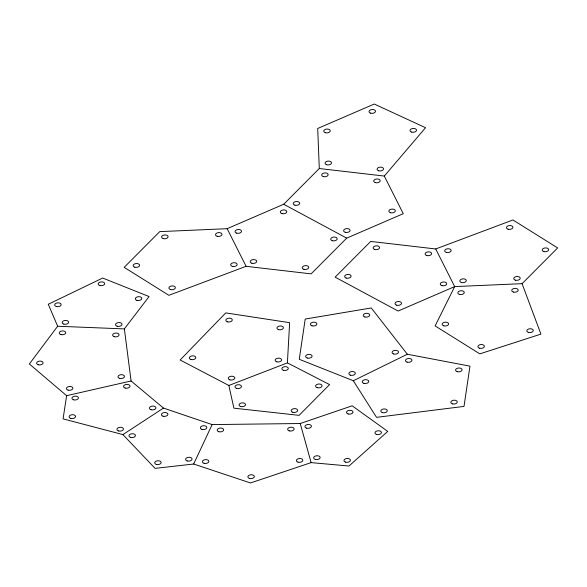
<?xml version="1.0" encoding="UTF-8"?>
<svg xmlns="http://www.w3.org/2000/svg" width="587" height="587" viewBox="0 0 587 587"><rect width="100%" height="100%" fill="white"/><g stroke="black" fill="none" stroke-linecap="round" stroke-linejoin="round"><path stroke-width="0.88" d="M287.403 362.883L289.64 322.674L225.731 312.9L180.136 360L228.849 385.476L287.403 362.883L329.586 384.588L299.084 415.347L233.905 408.163L228.849 385.476M66.624 395.682L63.08 418.869L122.896 434.593L155.071 468.36L193.666 464.031L250.502 482.962L311.125 462.615L348.979 466.027L387.743 431.401L352.171 405.815L300.228 423.521L212.134 424.584L163.487 408.082L131.084 380.978L124.363 328.903L149.091 296.552L102.681 278.04L48.281 304.249L57.658 326.247L29.35 363.977L66.624 395.682L131.084 380.978M193.666 464.031L212.134 424.584M384.309 176.063L425.553 127.709L374.279 104.038L317.706 128.48L319.291 168.52L283.712 204.254L227.147 228.688L159.752 231.623L124.18 267.349L168.865 295.312L246.1 266.315L311.117 273.865L346.69 238.131L403.262 213.697L384.309 176.063L319.291 168.52M522.078 283.668L557.65 247.934L512.957 219.971L435.73 248.969L370.713 241.426L335.133 277.152L398.111 311.037L454.676 286.595L522.078 283.668L540.921 334.12L479.806 353.866L435.114 325.902L454.676 286.595L435.73 248.969M122.896 434.593L163.487 408.082M353.323 380.743L407.334 354.24L469.967 366.156L464.009 406.402L376.524 417.342L353.323 380.743L299.26 359.295L305.218 319.049L371.255 307.962L407.334 354.24M57.658 326.247L124.363 328.903M283.712 204.254L346.69 238.131M227.147 228.688L246.1 266.315M300.228 423.521L311.125 462.615M240.685 406.542A3.243 1.922 -4.1 0 0 245.513 404.619A3.243 1.922 -4.1 0 0 240.633 403.203A3.243 1.922 -4.1 0 0 240.685 406.542M292.832 412.287A3.243 1.922 -4.1 0 0 297.66 410.364A3.243 1.922 -4.1 0 0 292.781 408.948A3.243 1.922 -4.1 0 0 292.832 412.287M317.229 387.684A3.243 1.922 -4.1 0 0 322.058 385.762A3.243 1.922 -4.1 0 0 317.178 384.346A3.243 1.922 -4.1 0 0 317.229 387.684M283.484 370.316A3.243 1.922 -4.1 0 0 288.312 368.401A3.243 1.922 -4.1 0 0 283.433 366.985A3.243 1.922 -4.1 0 0 283.484 370.316M236.642 388.389A3.243 1.922 -4.1 0 0 241.47 386.466A3.243 1.922 -4.1 0 0 236.59 385.05A3.243 1.922 -4.1 0 0 236.642 388.389M227.463 321.83A3.243 1.922 -4.1 0 0 232.291 319.915A3.243 1.922 -4.1 0 0 227.411 318.499A3.243 1.922 -4.1 0 0 227.463 321.83M190.988 359.508A3.243 1.922 -4.1 0 0 195.816 357.593A3.243 1.922 -4.1 0 0 190.936 356.177A3.243 1.922 -4.1 0 0 190.988 359.508M229.957 379.884A3.243 1.922 -4.1 0 0 234.785 377.969A3.243 1.922 -4.1 0 0 229.906 376.553A3.243 1.922 -4.1 0 0 229.957 379.884M276.8 361.819A3.243 1.922 -4.1 0 0 281.628 359.897A3.243 1.922 -4.1 0 0 276.748 358.481A3.243 1.922 -4.1 0 0 276.8 361.819M278.59 329.652A3.243 1.922 -4.1 0 0 283.418 327.729A3.243 1.922 -4.1 0 0 278.539 326.313A3.243 1.922 -4.1 0 0 278.59 329.652M136.962 300.353A3.243 1.922 -4.1 0 0 141.79 298.431A3.243 1.922 -4.1 0 0 136.91 297.022A3.243 1.922 -4.1 0 0 136.962 300.353M99.834 285.539A3.243 1.922 -4.1 0 0 104.662 283.624A3.243 1.922 -4.1 0 0 99.783 282.208A3.243 1.922 -4.1 0 0 99.834 285.539M56.315 306.509A3.243 1.922 -4.1 0 0 61.143 304.587A3.243 1.922 -4.1 0 0 56.264 303.178A3.243 1.922 -4.1 0 0 56.315 306.509M63.814 324.112A3.243 1.922 -4.1 0 0 68.642 322.19A3.243 1.922 -4.1 0 0 63.763 320.773A3.243 1.922 -4.1 0 0 63.814 324.112M117.18 326.233A3.243 1.922 -4.1 0 0 122.008 324.317A3.243 1.922 -4.1 0 0 117.129 322.901A3.243 1.922 -4.1 0 0 117.18 326.233M315.322 459.423A3.243 1.922 -4.1 0 0 320.15 457.5A3.243 1.922 -4.1 0 0 315.27 456.084A3.243 1.922 -4.1 0 0 315.322 459.423M345.604 462.145A3.243 1.922 -4.1 0 0 350.424 460.23A3.243 1.922 -4.1 0 0 345.552 458.814A3.243 1.922 -4.1 0 0 345.604 462.145M376.612 434.446A3.243 1.922 -4.1 0 0 381.44 432.531A3.243 1.922 -4.1 0 0 376.561 431.115A3.243 1.922 -4.1 0 0 376.612 434.446M348.157 413.974A3.243 1.922 -4.1 0 0 352.978 412.059A3.243 1.922 -4.1 0 0 348.106 410.643A3.243 1.922 -4.1 0 0 348.157 413.974M306.605 428.143A3.243 1.922 -4.1 0 0 311.426 426.228A3.243 1.922 -4.1 0 0 306.546 424.812A3.243 1.922 -4.1 0 0 306.605 428.143M114.26 336.703A3.243 1.922 -4.1 0 0 119.088 334.788A3.243 1.922 -4.1 0 0 114.208 333.372A3.243 1.922 -4.1 0 0 114.26 336.703M60.901 334.583A3.243 1.922 -4.1 0 0 65.722 332.66A3.243 1.922 -4.1 0 0 60.843 331.251A3.243 1.922 -4.1 0 0 60.901 334.583M38.25 364.762A3.243 1.922 -4.1 0 0 43.078 362.847A3.243 1.922 -4.1 0 0 38.199 361.431A3.243 1.922 -4.1 0 0 38.25 364.762M68.07 390.128A3.243 1.922 -4.1 0 0 72.898 388.212A3.243 1.922 -4.1 0 0 68.019 386.796A3.243 1.922 -4.1 0 0 68.07 390.128M119.638 378.366A3.243 1.922 -4.1 0 0 124.466 376.443A3.243 1.922 -4.1 0 0 119.587 375.034A3.243 1.922 -4.1 0 0 119.638 378.366M218.819 431.724A3.243 1.922 -4.1 0 0 223.647 429.809A3.243 1.922 -4.1 0 0 218.768 428.393A3.243 1.922 -4.1 0 0 218.819 431.724M204.049 463.282A3.243 1.922 -4.1 0 0 208.869 461.367A3.243 1.922 -4.1 0 0 203.997 459.951A3.243 1.922 -4.1 0 0 204.049 463.282M249.519 478.427A3.243 1.922 -4.1 0 0 254.347 476.505A3.243 1.922 -4.1 0 0 249.468 475.096A3.243 1.922 -4.1 0 0 249.519 478.427M298.02 462.152A3.243 1.922 -4.1 0 0 302.841 460.237A3.243 1.922 -4.1 0 0 297.961 458.821A3.243 1.922 -4.1 0 0 298.02 462.152M289.296 430.88A3.243 1.922 -4.1 0 0 294.124 428.958A3.243 1.922 -4.1 0 0 289.244 427.541A3.243 1.922 -4.1 0 0 289.296 430.88M125.163 388.058A3.243 1.922 -4.1 0 0 129.991 386.143A3.243 1.922 -4.1 0 0 125.112 384.727A3.243 1.922 -4.1 0 0 125.163 388.058M73.595 399.828A3.243 1.922 -4.1 0 0 78.423 397.905A3.243 1.922 -4.1 0 0 73.544 396.489A3.243 1.922 -4.1 0 0 73.595 399.828M70.763 418.377A3.243 1.922 -4.1 0 0 75.591 416.454A3.243 1.922 -4.1 0 0 70.711 415.038A3.243 1.922 -4.1 0 0 70.763 418.377M118.611 430.953A3.243 1.922 -4.1 0 0 123.439 429.031A3.243 1.922 -4.1 0 0 118.559 427.615A3.243 1.922 -4.1 0 0 118.611 430.953M151.086 409.748A3.243 1.922 -4.1 0 0 155.915 407.826A3.243 1.922 -4.1 0 0 151.035 406.409A3.243 1.922 -4.1 0 0 151.086 409.748M163.091 416.205A3.243 1.922 -4.1 0 0 167.919 414.283A3.243 1.922 -4.1 0 0 163.039 412.866A3.243 1.922 -4.1 0 0 163.091 416.205M130.615 437.41A3.243 1.922 -4.1 0 0 135.443 435.488A3.243 1.922 -4.1 0 0 130.563 434.072A3.243 1.922 -4.1 0 0 130.615 437.41M156.355 464.42A3.243 1.922 -4.1 0 0 161.176 462.505A3.243 1.922 -4.1 0 0 156.303 461.089A3.243 1.922 -4.1 0 0 156.355 464.42M187.231 460.964A3.243 1.922 -4.1 0 0 192.059 459.041A3.243 1.922 -4.1 0 0 187.18 457.625A3.243 1.922 -4.1 0 0 187.231 460.964M202.001 429.405A3.243 1.922 -4.1 0 0 206.829 427.483A3.243 1.922 -4.1 0 0 201.95 426.067A3.243 1.922 -4.1 0 0 202.001 429.405M390.509 212.736A3.243 1.922 -4.1 0 0 395.33 210.814A3.243 1.922 -4.1 0 0 390.458 209.398A3.243 1.922 -4.1 0 0 390.509 212.736M375.35 182.63A3.243 1.922 -4.1 0 0 380.171 180.715A3.243 1.922 -4.1 0 0 375.298 179.299A3.243 1.922 -4.1 0 0 375.35 182.63M323.334 176.592A3.243 1.922 -4.1 0 0 328.155 174.677A3.243 1.922 -4.1 0 0 323.276 173.26A3.243 1.922 -4.1 0 0 323.334 176.592M294.872 205.179A3.243 1.922 -4.1 0 0 299.7 203.256A3.243 1.922 -4.1 0 0 294.821 201.847A3.243 1.922 -4.1 0 0 294.872 205.179M345.251 232.283A3.243 1.922 -4.1 0 0 350.079 230.368A3.243 1.922 -4.1 0 0 345.2 228.952A3.243 1.922 -4.1 0 0 345.251 232.283M411.692 132.112A3.243 1.922 -4.1 0 0 416.521 130.189A3.243 1.922 -4.1 0 0 411.641 128.773A3.243 1.922 -4.1 0 0 411.692 132.112M370.676 113.174A3.243 1.922 -4.1 0 0 375.504 111.259A3.243 1.922 -4.1 0 0 370.624 109.842A3.243 1.922 -4.1 0 0 370.676 113.174M325.418 132.728A3.243 1.922 -4.1 0 0 330.246 130.806A3.243 1.922 -4.1 0 0 325.367 129.389A3.243 1.922 -4.1 0 0 325.418 132.728M326.688 164.756A3.243 1.922 -4.1 0 0 331.516 162.841A3.243 1.922 -4.1 0 0 326.636 161.425A3.243 1.922 -4.1 0 0 326.688 164.756M378.703 170.795A3.243 1.922 -4.1 0 0 383.531 168.88A3.243 1.922 -4.1 0 0 378.652 167.464A3.243 1.922 -4.1 0 0 378.703 170.795M303.89 269.294A3.243 1.922 -4.1 0 0 308.718 267.371A3.243 1.922 -4.1 0 0 303.839 265.962A3.243 1.922 -4.1 0 0 303.89 269.294M332.352 240.707A3.243 1.922 -4.1 0 0 337.18 238.792A3.243 1.922 -4.1 0 0 332.301 237.375A3.243 1.922 -4.1 0 0 332.352 240.707M281.973 213.602A3.243 1.922 -4.1 0 0 286.801 211.68A3.243 1.922 -4.1 0 0 281.921 210.271A3.243 1.922 -4.1 0 0 281.973 213.602M236.715 233.149A3.243 1.922 -4.1 0 0 241.543 231.234A3.243 1.922 -4.1 0 0 236.664 229.818A3.243 1.922 -4.1 0 0 236.715 233.149M251.874 263.255A3.243 1.922 -4.1 0 0 256.702 261.34A3.243 1.922 -4.1 0 0 251.823 259.924A3.243 1.922 -4.1 0 0 251.874 263.255M217.168 236.275A3.243 1.922 -4.1 0 0 221.996 234.352A3.243 1.922 -4.1 0 0 217.117 232.936A3.243 1.922 -4.1 0 0 217.168 236.275M163.252 238.623A3.243 1.922 -4.1 0 0 168.08 236.7A3.243 1.922 -4.1 0 0 163.201 235.284A3.243 1.922 -4.1 0 0 163.252 238.623M134.79 267.202A3.243 1.922 -4.1 0 0 139.618 265.287A3.243 1.922 -4.1 0 0 134.739 263.871A3.243 1.922 -4.1 0 0 134.79 267.202M170.546 289.574A3.243 1.922 -4.1 0 0 175.374 287.659A3.243 1.922 -4.1 0 0 170.494 286.243A3.243 1.922 -4.1 0 0 170.546 289.574M232.327 266.373A3.243 1.922 -4.1 0 0 237.155 264.458A3.243 1.922 -4.1 0 0 232.276 263.042A3.243 1.922 -4.1 0 0 232.327 266.373M312.042 325.836A3.243 1.922 -4.1 0 0 316.87 323.921A3.243 1.922 -4.1 0 0 311.99 322.505A3.243 1.922 -4.1 0 0 312.042 325.836M307.272 358.033A3.243 1.922 -4.1 0 0 312.101 356.118A3.243 1.922 -4.1 0 0 307.221 354.702A3.243 1.922 -4.1 0 0 307.272 358.033M350.527 375.196A3.243 1.922 -4.1 0 0 355.348 373.281A3.243 1.922 -4.1 0 0 350.476 371.865A3.243 1.922 -4.1 0 0 350.527 375.196M393.73 353.99A3.243 1.922 -4.1 0 0 398.558 352.075A3.243 1.922 -4.1 0 0 393.679 350.659A3.243 1.922 -4.1 0 0 393.73 353.99M364.872 316.973A3.243 1.922 -4.1 0 0 369.7 315.058A3.243 1.922 -4.1 0 0 364.82 313.641A3.243 1.922 -4.1 0 0 364.872 316.973M382.475 412.624A3.243 1.922 -4.1 0 0 387.303 410.702A3.243 1.922 -4.1 0 0 382.423 409.286A3.243 1.922 -4.1 0 0 382.475 412.624M452.46 403.871A3.243 1.922 -4.1 0 0 457.288 401.948A3.243 1.922 -4.1 0 0 452.408 400.539A3.243 1.922 -4.1 0 0 452.46 403.871M457.229 371.674A3.243 1.922 -4.1 0 0 462.057 369.751A3.243 1.922 -4.1 0 0 457.178 368.335A3.243 1.922 -4.1 0 0 457.229 371.674M407.121 362.135A3.243 1.922 -4.1 0 0 411.949 360.22A3.243 1.922 -4.1 0 0 407.07 358.804A3.243 1.922 -4.1 0 0 407.121 362.135M363.918 383.34A3.243 1.922 -4.1 0 0 368.739 381.425A3.243 1.922 -4.1 0 0 363.859 380.009A3.243 1.922 -4.1 0 0 363.918 383.34M461.477 282.516A3.243 1.922 -4.1 0 0 466.305 280.593A3.243 1.922 -4.1 0 0 461.426 279.185A3.243 1.922 -4.1 0 0 461.477 282.516M515.393 280.168A3.243 1.922 -4.1 0 0 520.221 278.253A3.243 1.922 -4.1 0 0 515.342 276.837A3.243 1.922 -4.1 0 0 515.393 280.168M543.856 251.581A3.243 1.922 -4.1 0 0 548.676 249.666A3.243 1.922 -4.1 0 0 543.797 248.25A3.243 1.922 -4.1 0 0 543.856 251.581M508.1 229.209A3.243 1.922 -4.1 0 0 512.928 227.294A3.243 1.922 -4.1 0 0 508.048 225.878A3.243 1.922 -4.1 0 0 508.1 229.209M446.318 252.41A3.243 1.922 -4.1 0 0 451.146 250.495A3.243 1.922 -4.1 0 0 446.267 249.079A3.243 1.922 -4.1 0 0 446.318 252.41M374.748 249.497A3.243 1.922 -4.1 0 0 379.576 247.575A3.243 1.922 -4.1 0 0 374.697 246.166A3.243 1.922 -4.1 0 0 374.748 249.497M346.293 278.077A3.243 1.922 -4.1 0 0 351.114 276.161A3.243 1.922 -4.1 0 0 346.242 274.745A3.243 1.922 -4.1 0 0 346.293 278.077M396.673 305.189A3.243 1.922 -4.1 0 0 401.501 303.266A3.243 1.922 -4.1 0 0 396.621 301.85A3.243 1.922 -4.1 0 0 396.673 305.189M441.93 285.634A3.243 1.922 -4.1 0 0 446.751 283.719A3.243 1.922 -4.1 0 0 441.872 282.303A3.243 1.922 -4.1 0 0 441.93 285.634M426.771 255.536A3.243 1.922 -4.1 0 0 431.592 253.613A3.243 1.922 -4.1 0 0 426.712 252.197A3.243 1.922 -4.1 0 0 426.771 255.536M443.801 325.844A3.243 1.922 -4.1 0 0 448.629 323.921A3.243 1.922 -4.1 0 0 443.75 322.505A3.243 1.922 -4.1 0 0 443.801 325.844M479.557 348.216A3.243 1.922 -4.1 0 0 484.385 346.293A3.243 1.922 -4.1 0 0 479.506 344.877A3.243 1.922 -4.1 0 0 479.557 348.216M528.447 332.411A3.243 1.922 -4.1 0 0 533.275 330.496A3.243 1.922 -4.1 0 0 528.395 329.08A3.243 1.922 -4.1 0 0 528.447 332.411M513.376 292.047A3.243 1.922 -4.1 0 0 518.196 290.132A3.243 1.922 -4.1 0 0 513.317 288.716A3.243 1.922 -4.1 0 0 513.376 292.047M459.46 294.395A3.243 1.922 -4.1 0 0 464.28 292.48A3.243 1.922 -4.1 0 0 459.401 291.064A3.243 1.922 -4.1 0 0 459.46 294.395"/></g></svg>
